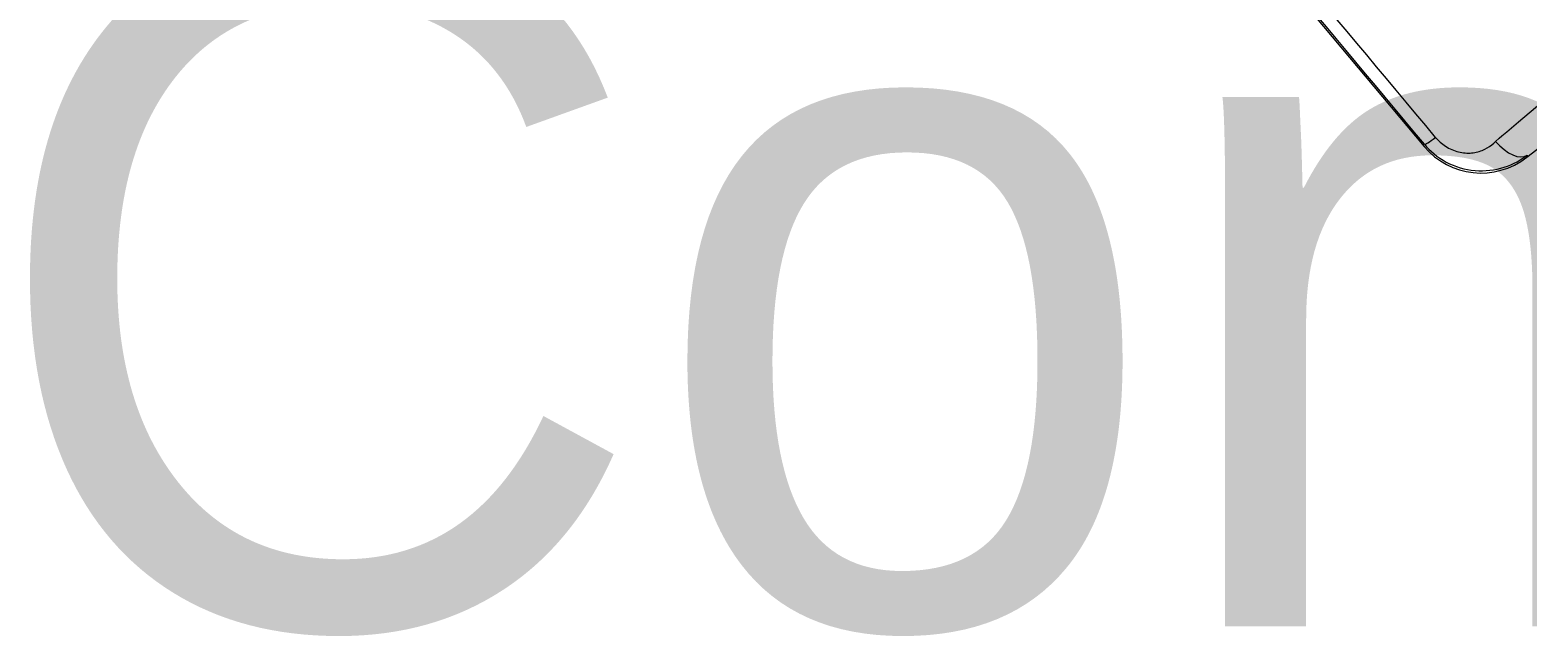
# Model space of a CAD drawing. Header units: metres. Extents: x 2999 to 3109, y 1752 to 1796.
# Drawn here: x 3008.159 to 3008.68, y 1760.967 to 1761.178 of the extents above; entities that cross this region are included whole.
import ezdxf

# ---------------------------------------------------------------- set-up
doc = ezdxf.new("R2010")
doc.units = ezdxf.units.M
doc.layers.add('PAREDES', color=7, linetype='Continuous')
doc.styles.add('PADRAO MK', font='')
doc.styles.get('PADRAO MK').set_extended_font_data('AvantGarde Bk BT')

msp = doc.modelspace()

# ---------------------------------------------------------------- linework, layer by layer
at = {"layer": 'PAREDES', "color": 253, "lineweight": 0}
for p, q in [((3008.53524, 1761.26832), (3008.64458, 1761.1377)), ((3008.68034, 1761.13395), (3008.72288, 1761.16691)), ((3008.68041, 1761.13466), (3008.68034, 1761.13395))]:
    msp.add_line(p, q, dxfattribs=at)
for points in [[(3008.66947, 1761.13947), (3008.67074, 1761.14062), (3008.6716, 1761.14137), (3008.67333, 1761.14285), (3008.67739, 1761.14627), (3008.69, 1761.15687), (3008.6986, 1761.16407), (3008.70294, 1761.16766), (3008.70728, 1761.17124), (3008.71163, 1761.17479), (3008.71598, 1761.1783)], [(3008.64467, 1761.13849), (3008.64543, 1761.13762), (3008.64625, 1761.13676), (3008.64713, 1761.13593), (3008.64807, 1761.13512), (3008.64905, 1761.13435), (3008.65009, 1761.13361), (3008.65117, 1761.13292), (3008.6523, 1761.13228), (3008.65346, 1761.1317), (3008.65466, 1761.13117), (3008.65589, 1761.1307), (3008.65714, 1761.13029), (3008.65841, 1761.12995), (3008.6597, 1761.12967), (3008.661, 1761.12946), (3008.6623, 1761.12932), (3008.66361, 1761.12924), (3008.66491, 1761.12923), (3008.66621, 1761.12928), (3008.66749, 1761.1294), (3008.66876, 1761.12957), (3008.67001, 1761.12981), (3008.67125, 1761.13011), (3008.67245, 1761.13047), (3008.67363, 1761.13088), (3008.67478, 1761.13134), (3008.67589, 1761.13185), (3008.67696, 1761.13241), (3008.678, 1761.133), (3008.679, 1761.13364), (3008.67995, 1761.13431), (3008.68041, 1761.13466)], [(3008.64857, 1761.14087), (3008.64893, 1761.14045), (3008.64931, 1761.14003), (3008.64972, 1761.13963), (3008.65015, 1761.13923), (3008.65059, 1761.13884), (3008.65106, 1761.13847), (3008.65155, 1761.13812), (3008.65205, 1761.13778), (3008.65257, 1761.13746), (3008.6531, 1761.13716), (3008.65364, 1761.13688), (3008.6542, 1761.13663), (3008.65476, 1761.13639), (3008.65533, 1761.13618), (3008.65591, 1761.136), (3008.65649, 1761.13584), (3008.65708, 1761.13571), (3008.65766, 1761.1356), (3008.65825, 1761.13551), (3008.65883, 1761.13546), (3008.65941, 1761.13542), (3008.65999, 1761.13541), (3008.66056, 1761.13543), (3008.66112, 1761.13547), (3008.66167, 1761.13553), (3008.66221, 1761.13561), (3008.66275, 1761.13572), (3008.66327, 1761.13584), (3008.66378, 1761.13599), (3008.66427, 1761.13615), (3008.66476, 1761.13633), (3008.66568, 1761.13674), (3008.66655, 1761.13721), (3008.66736, 1761.13772), (3008.66811, 1761.13828), (3008.66881, 1761.13886), (3008.66947, 1761.13947)]]:
    msp.add_lwpolyline(points, dxfattribs=at)
for centre, radius, start, end in [((2890.80136, 1662.76989), 153.50836, 39.8528747, 39.9166538), ((2900.61943, 1670.98887), 140.6997, 39.8457995, 39.9151675)]:
    msp.add_arc(centre, radius, start, end, dxfattribs=at)
for centre, major_axis, ratio, start_param, end_param in [((3008.66454, 1761.15461), (0.01206, 0.02325), 0.991568, 2.749331, 4.276015), ((3008.65157, 1761.14427), (0.00691, 0.00577), 0.088001, 3.159114, 4.190573), ((3008.67332, 1761.14393), (0.00719, -0.0092), 0.497732, 4.809893, 6.263062)]:
    msp.add_ellipse(centre, major_axis=major_axis, ratio=ratio, start_param=start_param, end_param=end_param, dxfattribs=at)

# ---------------------------------------------------------------- texts
at = {"layer": 'PAREDES', "color": 253, "lineweight": 0, "style": 'PADRAO MK'}
msp.add_text('Cons. 11', height=0.24, dxfattribs=at).set_placement((3008.14277, 1760.97059))

doc.saveas('drawing.dxf')
